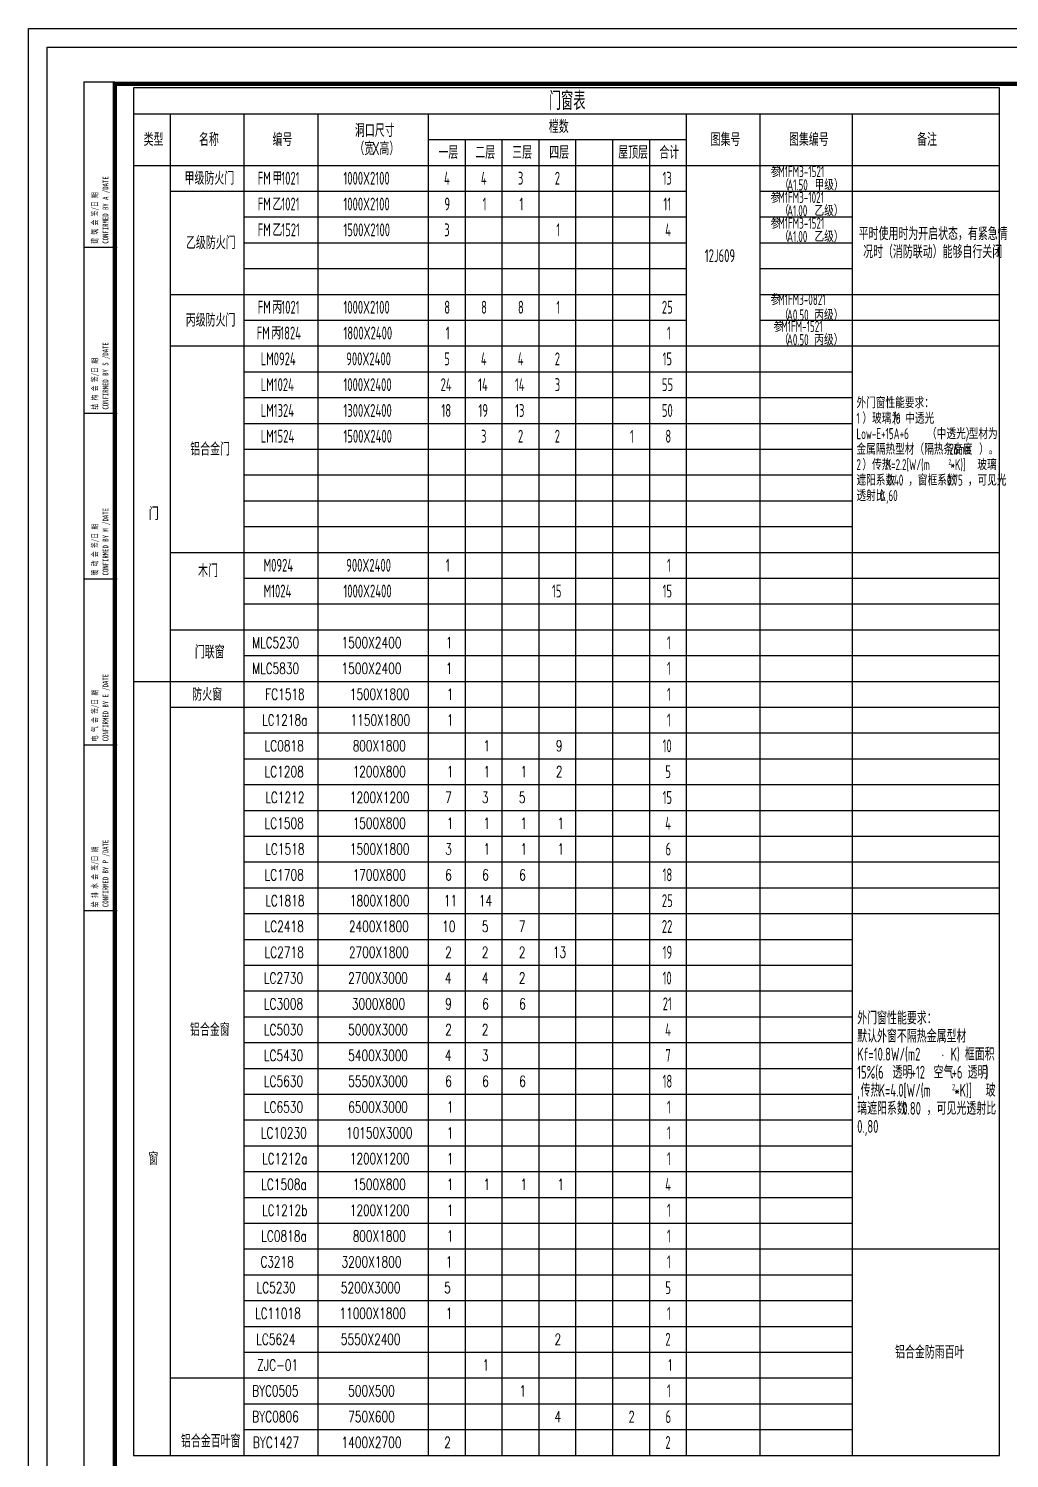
# Model space of a CAD drawing. Header units: millimetres. Extents: x -1048436 to -185795, y -983427 to 400387.
# Drawn here: x -645664 to -632356, y 352815 to 372211 of the extents above; entities that cross this region are included whole.
import ezdxf
from ezdxf.enums import TextEntityAlignment as Align

# ---------------------------------------------------------------- set-up
doc = ezdxf.new("R2010")
doc.units = ezdxf.units.MM
doc.header["$LTSCALE"] = 500
for name, color, linetype in [('2017_11-sheet-L2$0$C-SHET-TTLB', 11, 'Continuous'), ('C-SHET-TTLB', 11, 'Continuous'), ('PUB_TAB', 7, 'Continuous'), ('建-表格', 7, 'Continuous')]:
    doc.layers.add(name, color=color, linetype=linetype)
doc.styles.add('2017_11-sheet-L2$0$SHEET-ECADI', font='simhei.ttf', dxfattribs={"width": 0.7})
doc.styles.add('_TCH_WDTABLE', font='SIMPLEX', dxfattribs={"bigfont": 'GBCBIG'})
doc.styles.add('ECADI', font='hzs.shx', dxfattribs={"width": 0.7, "bigfont": 'hztxt.shx'})
doc.styles.add('XD2008', font='xd-hzs.shx', dxfattribs={"width": 0.7, "bigfont": 'xd-hztxt.shx'})

# ---------------------------------------------------------------- blocks, each defined once
blk = doc.blocks.new('2017_11-sheet-L2$0$2014SHEET-L')
at = {"layer": '2017_11-sheet-L2$0$C-SHET-TTLB'}
for p, q in [((0, -45), (-9, -45)), ((0, -90), (-9, -90)), ((0, -135), (-9, -135)), ((0, -180), (-9, -180)), ((0, -225), (-9, -225))]:
    blk.add_line(p, q, dxfattribs=at)
at = {"layer": '2017_11-sheet-L2$0$C-SHET-TTLB', "style": '2017_11-sheet-L2$0$SHEET-ECADI', "width": 0.7}
for s, p in [('CONFIRMED BY A /DATE', (-2.33, -43.96)), ('建 筑 会 签/日 期', (-5.24, -43.96)), ('结 构 会 签/日 期', (-5.24, -88.96)), ('CONFIRMED BY S /DATE', (-2.33, -88.96)), ('CONFIRMED BY M /DATE', (-2.33, -133.96)), ('暖 动 会 签/日 期', (-5.24, -133.96)), ('电 气 会 签/日 期', (-5.24, -178.96)), ('CONFIRMED BY E /DATE', (-2.33, -178.96)), ('给 排 水 会 签/日 期', (-5.24, -223.96)), ('CONFIRMED BY P /DATE', (-2.33, -223.96))]:
    blk.add_text(s, height=1.6, rotation=90, dxfattribs=at).set_placement(p)
blk = doc.blocks.new('2017_11-sheet-L2', base_point=(18.4, 410))
at = {"layer": '2017_11-sheet-L2$0$C-SHET-TTLB'}
blk.add_blockref('2017_11-sheet-L2$0$2014SHEET-L', (19, 410.6), dxfattribs=at)
blk = doc.blocks.new('集团图框A1')
at = {"layer": 'C-SHET-TTLB'}
for q in [(259.85, -685.13), (268.25, -109.93)]:
    blk.add_line((259.85, -109.93), q, dxfattribs=at)
for points in [[(1095.85, -95.53), (1095.85, -699.53), (244.85, -699.53), (244.85, -95.53)], [(1090.85, -100.53), (1090.85, -694.53), (249.85, -694.53), (249.85, -100.53)]]:
    blk.add_lwpolyline(points, close=True, dxfattribs=at)
at = {"layer": 'C-SHET-TTLB', "const_width": 1.2}
blk.add_lwpolyline([(268.25, -110.53), (1080.85, -110.53), (1080.85, -684.53), (268.25, -684.53)], close=True, dxfattribs=at)
at = {"layer": 'C-SHET-TTLB'}
blk.add_blockref('2017_11-sheet-L2', (268.25, -110.53), dxfattribs=at)
at = {"color": 2, "style": 'ECADI', "width": 0.7}
for tag, p in [('序号1', (1009.72, -381.88)), ('记要1', (1037.92, -381.9)), ('日期1', (1073.26, -381.71)), ('序号2', (1009.72, -387.77)), ('记要2', (1037.92, -387.79)), ('日期2', (1073.26, -387.6)), ('序号3', (1009.72, -393.63)), ('记要3', (1037.92, -393.65)), ('日期3', (1073.26, -393.46)), ('序号4', (1009.72, -399.51)), ('记要4', (1037.92, -399.53)), ('日期4', (1073.26, -399.35)), ('合作设计单位', (1042.53, -542.75)), ('审定人', (1041.84, -561.74)), ('审核人', (1041.84, -571.23)), ('设计总负责人', (1041.84, -580.99)), ('专业负责人', (1041.84, -591.72)), ('校对人', (1041.84, -601.96)), ('设计人', (1041.84, -611.83)), ('建设单位上', (1044.38, -619.93)), ('建设单位中', (1044.38, -623.89)), ('建设单位下', (1044.38, -627.74)), ('项目名称上', (1044.35, -632.3)), ('项目名称中', (1044.35, -636.38)), ('项目名称下', (1044.35, -640.33)), ('子项', (1043.59, -646.93)), ('图名上', (1044.47, -653.59)), ('图名中', (1044.47, -657.5)), ('图名下', (1044.47, -661.62)), ('工程编号', (1027.1, -667.58)), ('阶段', (1063.92, -667.61)), ('比例', (1025.96, -674.19)), ('专业', (1063.72, -673.97)), ('日期', (1026.1, -680.73)), ('图别、图号', (1066.05, -680.84))]:
    blk.add_attdef(tag, text='', height=3.5, dxfattribs=at).set_placement(p, align=Align.MIDDLE)
blk = doc.blocks.new('A1')
blk.add_blockref('集团图框A1', (-609654.51, -640037.88))

msp = doc.modelspace()

# ---------------------------------------------------------------- linework, layer by layer
at = {"layer": '建-表格'}
msp.add_lwpolyline([(-644241.2, 352855.9), (-632491.2, 352855.9), (-632491.2, 371405.9), (-644241.2, 371405.9)], close=True, dxfattribs=at)
for points in [[(-644241.2, 371055.9), (-632491.2, 371055.9)], [(-643741.2, 371055.9), (-643741.2, 352855.9)], [(-642741.2, 371055.9), (-642741.2, 352855.9)], [(-641741.2, 371055.9), (-641741.2, 352855.9)], [(-640241.2, 371055.9), (-640241.2, 352855.9)], [(-636741.2, 371055.9), (-636741.2, 352855.9)], [(-635741.2, 371055.9), (-635741.2, 352855.9)], [(-634491.2, 371055.9), (-634491.2, 352855.9)], [(-640241.2, 370705.9), (-636741.2, 370705.9)], [(-639741.2, 370705.9), (-639741.2, 352855.9)], [(-639241.2, 370705.9), (-639241.2, 352855.9)], [(-638741.2, 370705.9), (-638741.2, 352855.9)], [(-638241.2, 370705.9), (-638241.2, 352855.9)], [(-637741.2, 370705.9), (-637741.2, 352855.9)], [(-637241.2, 370705.9), (-637241.2, 352855.9)], [(-644241.2, 370355.9), (-632491.2, 370355.9)], [(-643741.2, 370005.9), (-636741.2, 370005.9)], [(-635741.2, 370005.9), (-632491.2, 370005.9)], [(-642741.2, 369655.9), (-636741.2, 369655.9)], [(-635741.2, 369655.9), (-634491.2, 369655.9)], [(-642741.2, 369305.9), (-636741.2, 369305.9)], [(-635741.2, 369305.9), (-634491.2, 369305.9)], [(-642741.2, 368955.9), (-636741.2, 368955.9)], [(-635741.2, 368955.9), (-634491.2, 368955.9)], [(-643741.2, 368605.9), (-636741.2, 368605.9)], [(-635741.2, 368605.9), (-632491.2, 368605.9)], [(-642741.2, 368255.9), (-636741.2, 368255.9)], [(-635741.2, 368255.9), (-632491.2, 368255.9)], [(-643741.2, 367905.9), (-632491.2, 367905.9)], [(-642741.2, 367555.9), (-634491.2, 367555.9)], [(-642741.2, 367205.9), (-634491.2, 367205.9)], [(-642741.2, 366855.9), (-634491.2, 366855.9)], [(-642741.2, 366505.9), (-634491.2, 366505.9)], [(-642741.2, 366155.9), (-634491.2, 366155.9)], [(-642741.2, 365805.9), (-634491.2, 365805.9)], [(-642741.2, 365455.9), (-634491.2, 365455.9)], [(-643741.2, 365105.9), (-632491.2, 365105.9)], [(-642741.2, 364755.9), (-632491.2, 364755.9)], [(-642741.2, 364405.9), (-632491.2, 364405.9)], [(-643741.2, 364055.9), (-632491.2, 364055.9)], [(-642741.2, 363705.9), (-632491.2, 363705.9)], [(-644241.2, 363355.9), (-632491.2, 363355.9)], [(-643741.2, 363005.9), (-632491.2, 363005.9)], [(-642741.2, 362655.9), (-632491.2, 362655.9)], [(-642741.2, 362305.9), (-632491.2, 362305.9)], [(-642741.2, 361955.9), (-632491.2, 361955.9)], [(-642741.2, 361605.9), (-632491.2, 361605.9)], [(-642741.2, 361255.9), (-632491.2, 361255.9)], [(-642741.2, 360905.9), (-632491.2, 360905.9)], [(-642741.2, 360555.9), (-632491.2, 360555.9)], [(-642741.2, 360205.9), (-632491.2, 360205.9)], [(-642741.2, 359855.9), (-634491.2, 359855.9)], [(-642741.2, 359505.9), (-634491.2, 359505.9)], [(-642741.2, 359155.9), (-634491.2, 359155.9)], [(-642741.2, 358805.9), (-634491.2, 358805.9)], [(-642741.2, 358455.9), (-634491.2, 358455.9)], [(-642741.2, 358105.9), (-634491.2, 358105.9)], [(-642741.2, 357755.9), (-634491.2, 357755.9)], [(-642741.2, 357405.9), (-634491.2, 357405.9)], [(-642741.2, 357055.9), (-634491.2, 357055.9)], [(-642741.2, 356705.9), (-634491.2, 356705.9)], [(-642741.2, 356355.9), (-634491.2, 356355.9)], [(-642741.2, 356005.9), (-634491.2, 356005.9)], [(-642741.2, 355655.9), (-632491.2, 355655.9)], [(-642741.2, 355305.9), (-634491.2, 355305.9)], [(-642741.2, 354955.9), (-634491.2, 354955.9)], [(-642741.2, 354605.9), (-634491.2, 354605.9)], [(-642741.2, 354255.9), (-634491.2, 354255.9)], [(-643741.2, 353905.9), (-634491.2, 353905.9)], [(-642741.2, 353555.9), (-634491.2, 353555.9)], [(-642741.2, 353205.9), (-634491.2, 353205.9)]]:
    msp.add_lwpolyline(points, dxfattribs=at)

# ---------------------------------------------------------------- block references
at = {"xscale": 50, "yscale": 50, "zscale": 50}
msp.add_blockref('A1', (29824819.3, 32378881.2), dxfattribs=at)

# ---------------------------------------------------------------- texts
at = {"layer": 'PUB_TAB', "style": '_TCH_WDTABLE', "width": 0.705882}
for s, height, p in [('MLC5230', 148.75, (-642631.2, 363806.5)), ('1500X2400', 148.75, (-641416.2, 363806.5)), ('1', 148.8, (-640003.7, 363806.5)), ('MLC5830', 148.75, (-642631.2, 363456.5)), ('1500X2400', 148.75, (-641416.2, 363456.5)), ('1', 148.8, (-640003.7, 363456.5)), ('FC1518', 148.75, (-642453.7, 363106.5)), ('1500X1800', 148.75, (-641306.2, 363106.5)), ('1', 148.8, (-639989.4, 363106.5)), ('LC1218a', 148.75, (-642496.2, 362756.5)), ('1150X1800', 148.75, (-641296.2, 362756.5)), ('1', 148.8, (-639989.4, 362756.5)), ('LC0818', 148.75, (-642461.2, 362406.5)), ('800X1800', 148.75, (-641266.2, 362406.5)), ('1', 148.8, (-639489.4, 362406.5)), ('9', 148.8, (-638509.4, 362406.5)), ('LC1208', 148.75, (-642461.2, 362056.5)), ('1200X800', 148.75, (-641266.2, 362056.5)), ('1', 148.8, (-639989.4, 362056.5)), ('1', 148.8, (-639489.4, 362056.5)), ('1', 148.8, (-638989.4, 362056.5)), ('2', 148.8, (-638511.9, 362056.5)), ('LC1212', 148.75, (-642451.2, 361706.5)), ('1200X1200', 148.75, (-641306.2, 361706.5)), ('7', 148.8, (-640011.9, 361706.5)), ('3', 148.8, (-639511.9, 361706.5)), ('5', 148.8, (-639011.9, 361706.5)), ('LC1508', 148.75, (-642461.2, 361356.5)), ('1500X800', 148.75, (-641266.2, 361356.5)), ('1', 148.8, (-639989.4, 361356.5)), ('1', 148.8, (-639489.4, 361356.5)), ('1', 148.8, (-638989.4, 361356.5)), ('1', 148.8, (-638489.4, 361356.5)), ('LC1518', 148.75, (-642451.2, 361006.5)), ('1500X1800', 148.75, (-641306.2, 361006.5)), ('3', 148.8, (-640011.9, 361006.5)), ('1', 148.8, (-639489.4, 361006.5)), ('1', 148.8, (-638989.4, 361006.5)), ('1', 148.8, (-638489.4, 361006.5)), ('LC1708', 148.75, (-642461.2, 360656.5)), ('1700X800', 148.75, (-641266.2, 360656.5)), ('6', 148.8, (-640009.4, 360656.5)), ('6', 148.8, (-639509.4, 360656.5)), ('6', 148.8, (-639009.4, 360656.5)), ('LC1818', 148.75, (-642451.2, 360306.5)), ('1800X1800', 148.75, (-641306.2, 360306.5)), ('11', 148.75, (-640029.4, 360306.5)), ('14', 148.75, (-639554.4, 360306.5)), ('LC2418', 148.75, (-642461.2, 359956.5)), ('2400X1800', 148.75, (-641316.2, 359956.5)), ('10', 148.75, (-640051.9, 359956.5)), ('5', 148.8, (-639511.9, 359956.5)), ('7', 148.8, (-639011.9, 359956.5)), ('LC2718', 148.75, (-642461.2, 359606.5)), ('2700X1800', 148.75, (-641316.2, 359606.5)), ('2', 148.8, (-640011.9, 359606.5)), ('2', 148.8, (-639511.9, 359606.5)), ('2', 148.8, (-639011.9, 359606.5)), ('13', 148.75, (-638551.9, 359606.5)), ('LC2730', 148.75, (-642471.2, 359256.5)), ('2700X3000', 148.75, (-641326.2, 359256.5)), ('4', 148.8, (-640014.4, 359256.5)), ('4', 148.8, (-639514.4, 359256.5)), ('2', 148.8, (-639011.9, 359256.5)), ('LC3008', 148.75, (-642471.2, 358906.5)), ('3000X800', 148.75, (-641276.2, 358906.5)), ('9', 148.8, (-640009.4, 358906.5)), ('6', 148.8, (-639509.4, 358906.5)), ('6', 148.8, (-639009.4, 358906.5)), ('LC5030', 148.75, (-642471.2, 358556.5)), ('5000X3000', 148.75, (-641326.2, 358556.5)), ('2', 148.8, (-640011.9, 358556.5)), ('2', 148.8, (-639511.9, 358556.5)), ('LC5430', 148.75, (-642471.2, 358206.5)), ('5400X3000', 148.75, (-641326.2, 358206.5)), ('4', 148.8, (-640014.4, 358206.5)), ('3', 148.8, (-639511.9, 358206.5)), ('LC5630', 148.75, (-642471.2, 357856.5)), ('5550X3000', 148.75, (-641326.2, 357856.5)), ('6', 148.8, (-640009.4, 357856.5)), ('6', 148.8, (-639509.4, 357856.5)), ('6', 148.8, (-639009.4, 357856.5)), ('LC6530', 148.75, (-642471.2, 357506.5)), ('6500X3000', 148.75, (-641326.2, 357506.5)), ('1', 148.8, (-639989.4, 357506.5)), ('LC10230', 148.75, (-642511.2, 357156.5)), ('10150X3000', 148.75, (-641356.2, 357156.5)), ('1', 148.8, (-639989.4, 357156.5)), ('LC1212a', 148.75, (-642496.2, 356806.5)), ('1200X1200', 148.75, (-641306.2, 356806.5)), ('1', 148.8, (-639989.4, 356806.5)), ('LC1508a', 148.75, (-642506.2, 356456.5)), ('1500X800', 148.75, (-641266.2, 356456.5)), ('1', 148.8, (-639989.4, 356456.5)), ('1', 148.8, (-639489.4, 356456.5)), ('1', 148.8, (-638989.4, 356456.5)), ('1', 148.8, (-638489.4, 356456.5)), ('LC1212b', 148.75, (-642496.2, 356106.5)), ('1200X1200', 148.75, (-641306.2, 356106.5)), ('1', 148.8, (-639989.4, 356106.5)), ('LC0818a', 148.75, (-642506.2, 355756.5)), ('800X1800', 148.75, (-641266.2, 355756.5)), ('1', 148.8, (-639989.4, 355756.5)), ('C3218', 148.75, (-642518.7, 355406.5)), ('3200X1800', 148.75, (-641416.2, 355406.5)), ('1', 148.8, (-640003.7, 355406.5)), ('LC5230', 148.75, (-642571.2, 355056.5)), ('5200X3000', 148.75, (-641426.2, 355056.5)), ('5', 148.8, (-640026.2, 355056.5)), ('LC11018', 148.75, (-642591.2, 354706.5)), ('11000X1800', 148.75, (-641446.2, 354706.5)), ('1', 148.8, (-640003.7, 354706.5)), ('LC5624', 148.75, (-642573.7, 354356.5)), ('5550X2400', 148.75, (-641426.2, 354356.5)), ('2', 148.8, (-638526.2, 354356.5)), ('ZJC-01', 148.75, (-642561.2, 354006.5)), ('1', 148.8, (-639503.7, 354006.5)), ('1', 148.8, (-637003.7, 354006.5)), ('BYC0505', 148.75, (-642631.2, 353656.5)), ('500X500', 148.75, (-641326.2, 353656.5)), ('1', 148.8, (-639003.7, 353656.5)), ('BYC0806', 148.75, (-642628.7, 353306.5)), ('750X600', 148.75, (-641326.2, 353306.5)), ('4', 148.8, (-638528.7, 353306.5)), ('2', 148.8, (-637526.2, 353306.5)), ('BYC1427', 148.75, (-642621.2, 352956.5)), ('1400X2700', 148.75, (-641416.2, 352956.5)), ('2', 148.8, (-640026.2, 352956.5))]:
    msp.add_text(s, height=height, dxfattribs=at).set_placement(p)
at = {"layer": 'PUB_TAB', "style": '_TCH_WDTABLE'}
msp.add_text('防火窗', height=168.79, dxfattribs=at).set_placement((-643443.4, 363093.4))
at = {"layer": '建-表格', "style": 'XD2008', "width": 0.7}
for s, height, p in [('门窗表', 250, (-638606, 371105.9)), ('洞口尺寸', 175, (-641236.2, 370740.9)), ('樘数', 175, (-638605.1, 370793.4)), ('类型', 175, (-644102.7, 370618.4)), ('名称', 175, (-643351.7, 370618.4)), ('编号', 175, (-642353.1, 370618.4)), ('（宽', 175, (-641242.4, 370495.9)), ('X', 175, (-640997.4, 370495.9)), ('高）', 175, (-640903.1, 370495.9)), ('图集号', 175, (-636410, 370618.4)), ('图集编号', 175, (-635346.3, 370618.4)), ('备注', 175, (-633609.4, 370618.4)), ('一层', 175, (-640103.1, 370443.4)), ('二层', 175, (-639603.1, 370443.4)), ('三层', 175, (-639101.7, 370443.4)), ('四层', 175, (-638599.8, 370443.4)), ('屋顶层', 175, (-637663.4, 370443.4)), ('合计', 175, (-637105.5, 370443.4)), ('甲级防火门', 175, (-643547.5, 370093.4)), ('参', 150, (-635596.8, 370195.9)), ('M1FM3-1521', 150, (-635491.8, 370195.9)), ('FM', 175, (-642554.6, 370093.4)), ('甲', 175, (-642356.7, 370093.4)), ('1021', 175, (-642234.2, 370093.4)), ('1000X2100', 175, (-641391.7, 370093.4)), ('4', 175, (-640026.6, 370093.4)), ('4', 175, (-639526.6, 370093.4)), ('3', 175, (-639024.2, 370093.4)), ('2', 175, (-638524.2, 370093.4)), ('13', 175, (-637061.9, 370093.4)), ('（', 150, (-635475.2, 370015.9)), ('A1.50', 150, (-635370.2, 370015.9)), ('甲级）', 150, (-634998.7, 370015.9)), ('FM', 175, (-642554.6, 369743.4)), ('乙', 175, (-642356.7, 369743.4)), ('1021', 175, (-642234.2, 369743.4)), ('1000X2100', 175, (-641391.7, 369743.4)), ('9', 175, (-640021.9, 369743.4)), ('1', 175, (-639503, 369743.4)), ('1', 175, (-639003, 369743.4)), ('11', 175, (-637050.1, 369743.4)), ('参', 150, (-635596.8, 369845.9)), ('M1FM3-1021', 150, (-635491.8, 369845.9)), ('（', 150, (-635476.9, 369665.9)), ('A1.00', 150, (-635371.9, 369665.9)), ('乙级）', 150, (-635000.3, 369665.9)), ('FM', 175, (-642554.6, 369393.4)), ('乙', 175, (-642356.7, 369393.4)), ('1521', 175, (-642234.2, 369393.4)), ('1500X2100', 175, (-641391.7, 369393.4)), ('3', 175, (-640024.2, 369393.4)), ('1', 175, (-638503, 369393.4)), ('4', 175, (-637026.6, 369393.4)), ('参', 150, (-635596.8, 369495.9)), ('M1FM3-1521', 150, (-635491.8, 369495.9)), ('平时使用时为开启状态，有紧急情', 175, (-634401.3, 369340.9)), ('乙级防火门', 175, (-643528.2, 369218.4)), ('（', 150, (-635476.9, 369315.9)), ('A1.00', 150, (-635371.9, 369315.9)), ('乙级）', 150, (-635000.3, 369315.9)), ('12J609', 175, (-636488.6, 369043.4)), ('况时（消防联动）能够自行关闭', 175, (-634340.6, 369095.9)), ('参', 150, (-635596.8, 368460.9)), ('M1FM3-0821', 150, (-635491.8, 368460.9)), ('丙级防火门', 175, (-643531.1, 368168.4)), ('FM', 175, (-642554.6, 368343.4)), ('丙', 175, (-642356.7, 368343.4)), ('1021', 175, (-642234.2, 368343.4)), ('1000X2100', 175, (-641391.7, 368343.4)), ('8', 175, (-640024.2, 368343.4)), ('8', 175, (-639524.2, 368343.4)), ('8', 175, (-639024.2, 368343.4)), ('1', 175, (-638503, 368343.4)), ('25', 175, (-637071.3, 368343.4)), ('（', 150, (-635479.4, 368250.9)), ('A0.50', 150, (-635374.4, 368250.9)), ('丙级）', 150, (-635002.8, 368250.9)), ('FM', 175, (-642568.7, 367993.4)), ('丙', 175, (-642370.8, 367993.4)), ('1824', 175, (-642248.3, 367993.4)), ('1800X2400', 175, (-641391.7, 367993.4)), ('1', 175, (-640003, 367993.4)), ('1', 175, (-637003, 367993.4)), ('参', 150, (-635556.4, 368095.9)), ('M1FM-1521', 150, (-635451.4, 368095.9)), ('（', 150, (-635479.4, 367915.9)), ('A0.50', 150, (-635374.4, 367915.9)), ('丙级）', 150, (-635002.8, 367915.9)), ('LM0924', 175, (-642514.5, 367643.4)), ('900X2400', 175, (-641354, 367643.4)), ('5', 175, (-640024.2, 367643.4)), ('4', 175, (-639526.6, 367643.4)), ('4', 175, (-639026.6, 367643.4)), ('2', 175, (-638524.2, 367643.4)), ('15', 175, (-637061.9, 367643.4)), ('LM1024', 175, (-642514.5, 367293.4)), ('1000X2400', 175, (-641391.7, 367293.4)), ('24', 175, (-640073.7, 367293.4)), ('14', 175, (-639564.3, 367293.4)), ('14', 175, (-639064.3, 367293.4)), ('3', 175, (-638524.2, 367293.4)), ('55', 175, (-637071.3, 367293.4)), ('外门窗性能要求：', 150, (-634431.2, 367060.9)), ('LM1324', 175, (-642514.5, 366943.4)), ('1300X2400', 175, (-641391.7, 366943.4)), ('18', 175, (-640061.9, 366943.4)), ('19', 175, (-639559.6, 366943.4)), ('13', 175, (-639061.9, 366943.4)), ('50', 175, (-637071.3, 366943.4)), ('1', 150, (-634431.2, 366850.9)), ('）玻璃为', 150, (-634350.5, 366850.9)), ('(6', 150, (-633930.5, 366850.9)), ('中透光', 150, (-633768.9, 366850.9)), ('Low-E+15A+6', 150, (-634431.2, 366640.9)), ('（中透光）', 150, (-633474.1, 366640.9)), ('型材为', 150, (-632908.7, 366640.9)), ('铝合金门', 175, (-643470.3, 366418.4)), ('LM1524', 175, (-642514.5, 366593.4)), ('1500X2400', 175, (-641391.7, 366593.4)), ('3', 175, (-639524.2, 366593.4)), ('2', 175, (-639024.2, 366593.4)), ('2', 175, (-638524.2, 366593.4)), ('1', 175, (-637503, 366593.4)), ('8', 175, (-637024.2, 366593.4)), ('金属隔热型材（隔热条高度', 150, (-634431.2, 366430.9)), (',', 150, (-632949.1, 366640.9)), ('）。', 150, (-632767.4, 366430.9)), ('26mm', 150, (-633171.2, 366430.9)), ('2', 150, (-634431.2, 366220.9)), ('）传热', 150, (-634350.5, 366220.9)), ('K=2.2[W/(m', 150, (-634035.5, 366220.9)), ('2', 75, (-633183.4, 366295.9)), ('*K)]', 150, (-633155.1, 366220.9)), ('玻璃', 150, (-632791.2, 366220.9)), ('遮阳系数', 150, (-634431.2, 366010.9)), ('0.40', 150, (-634011.2, 366010.9)), ('，窗框系数', 150, (-633728.6, 366010.9)), ('0.75', 150, (-633203.6, 366010.9)), ('，可见光', 150, (-632920.9, 366010.9)), ('透射比', 150, (-634431.2, 365800.9)), ('0.,60', 150, (-634116.2, 365800.9)), ('门', 175, (-644031.8, 365543.4)), ('木门', 175, (-643363.7, 364769.8)), ('M0924', 175, (-642474.5, 364843.4)), ('900X2400', 175, (-641354, 364843.4)), ('1', 175, (-640003, 364843.4)), ('1', 175, (-637003, 364843.4)), ('M1024', 175, (-642474.5, 364493.4)), ('1000X2400', 175, (-641391.7, 364493.4)), ('15', 175, (-638561.9, 364493.4)), ('15', 175, (-637061.9, 364493.4)), ('1', 175, (-637003, 363793.4)), ('门联窗', 175, (-643407.6, 363665.4)), ('1', 175, (-637003, 363443.4)), ('1', 175, (-637003, 363093.4)), ('1', 175, (-637003, 362743.4)), ('10', 175, (-637061.9, 362393.4)), ('5', 175, (-637024.2, 362043.4)), ('15', 175, (-637061.9, 361693.4)), ('4', 175, (-637026.6, 361343.4)), ('6', 175, (-637021.9, 360993.4)), ('18', 175, (-637061.9, 360643.4)), ('25', 175, (-637071.3, 360293.4)), ('22', 175, (-637071.3, 359943.4)), ('19', 175, (-637059.6, 359593.4)), ('10', 175, (-637061.9, 359243.4)), ('21', 175, (-637059.6, 358893.4)), ('外门窗性能要求：', 175, (-634421.2, 358700.9)), ('铝合金窗', 175, (-643473.7, 358543.4)), ('4', 175, (-637026.6, 358543.4)), ('默认外窗不隔热金属型材', 175, (-634421.2, 358455.9)), ('7', 175, (-637024.2, 358193.4)), ('Kf=10.8W/(m2', 175, (-634421.2, 358210.9)), ('·', 175, (-633276.3, 358210.9)), ('K)', 175, (-633153.8, 358210.9)), ('框面积', 175, (-632960.7, 358210.9)), ('15%(6', 175, (-634421.2, 357965.9)), ('透明', 175, (-633940.7, 357965.9)), ('+12', 175, (-633695.7, 357965.9)), ('空气', 175, (-633384.7, 357965.9)), ('+6', 175, (-633139.7, 357965.9)), ('透明', 175, (-632923, 357965.9)), (')', 175, (-632678, 357965.9)), ('18', 175, (-637061.9, 357843.4)), ('传热', 175, (-634374.1, 357720.9)), ('K=4.0[W/(m', 175, (-634129.1, 357720.9)), ('2', 87.5, (-633135, 357808.4)), ('*K)]', 175, (-633102, 357720.9)), ('玻', 175, (-632677.5, 357720.9)), ('1', 175, (-637003, 357493.4)), ('璃遮阳系数', 175, (-634421.2, 357475.9)), (',', 175, (-634421.2, 357720.9)), ('，可见光透射比', 175, (-633478.9, 357475.9)), ('0.80', 175, (-633808.7, 357475.9)), ('1', 175, (-637003, 357143.4)), ('0.,80', 175, (-634421.2, 357230.9)), ('窗', 175, (-644038.5, 356793.4)), ('1', 175, (-637003, 356793.4)), ('4', 175, (-637026.6, 356443.4)), ('1', 175, (-637003, 356093.4)), ('1', 175, (-637003, 355743.4)), ('1', 175, (-637003, 355393.4)), ('5', 175, (-637024.2, 355043.4)), ('1', 175, (-637003, 354693.4)), ('2', 175, (-637024.2, 354343.4)), ('铝合金防雨百叶', 175, (-633907.9, 354168.4)), ('1', 175, (-637003, 353643.4)), ('6', 175, (-637021.9, 353293.4)), ('铝合金百叶窗', 175, (-643596.2, 352961.6)), ('2', 175, (-637024.2, 352943.4))]:
    msp.add_text(s, height=height, dxfattribs=at).set_placement(p)

doc.saveas('drawing.dxf')
